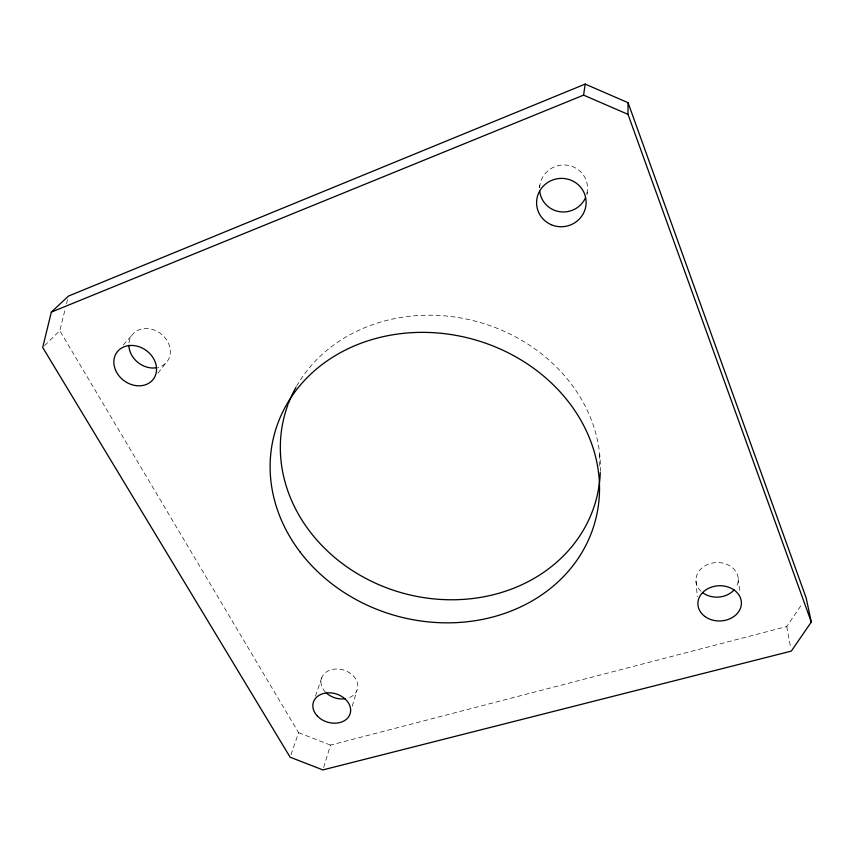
<?xml version="1.0" encoding="UTF-8"?>
<svg xmlns="http://www.w3.org/2000/svg" width="854" height="854" viewBox="0 0 854 854"><rect width="100%" height="100%" fill="white"/><g stroke="black" fill="none" stroke-linecap="round" stroke-linejoin="round"><path stroke-width="0.64" stroke-dasharray="4.27 3.2" d="M599.209 466.028L599.721 454.371M586.965 194.733L587.221 192.15M539.322 187.784L539.867 185.243M44.6 345.614L59.78 330.69L65.224 308.913M66.505 303.778L67.786 298.654M352.243 706.205L356.769 690.929M323.655 767.436L330.509 745.094L786.758 626.548L802.418 603.426M315.51 696.074L321.905 677.222M290.99 754.755L298.59 732.668L59.78 330.69M157.937 373.187L166.103 362.758M123.264 344.995L132.968 333.989M298.59 732.668L330.509 745.094M786.758 626.548L790.793 648.528M738.23 578.852L740.162 593.252M695.999 581.094L697.28 596.743M296.594 386.168A161.406 140.739 15.4 0 1 478.56 322.033A161.406 140.739 15.4 0 1 600.341 471.355M129.018 342.732A21.969 18.382 36.9 0 1 148.457 328.651A21.969 18.382 36.9 0 1 169.839 347.162A21.969 18.382 36.9 0 1 157.648 367.519M325.502 692.146A18.767 14.571 17 0 1 328.544 670.742A18.767 14.571 17 0 1 355.221 678.204A18.767 14.571 17 0 1 347.375 698.262M701.017 591.299A21.147 17.304 -2.5 0 1 701.465 568.422A21.147 17.304 -2.5 0 1 729.241 565.497A21.147 17.304 -2.5 0 1 735.817 587.627M539.632 187.688A24.008 23.485 -13.9 0 1 567.344 165.217A24.008 23.485 -13.9 0 1 586.677 194.552"/><path stroke-width="1.28" d="M811.3 622.043L628 114.351L628.053 102.693L585.171 84.087L68.427 296.092L51.336 312.105L42.7 347.482L290.136 757.21L322.887 769.913L791.274 651.122L811.3 622.043L806.155 597.917L628.053 102.693M51.336 312.105L583.602 95.125L585.171 84.087M583.602 95.125L628 114.351M600.298 472.657A161.406 140.739 15.4 0 1 412.888 595.601A161.406 140.739 15.4 0 1 287.883 404.86M288.332 403.675A161.406 140.739 15.4 0 1 295.954 387.31M156.389 367.764A21.969 18.382 36.9 0 1 128.879 345.251M345.144 698.732A18.767 14.571 17 0 1 326.324 692.946M734.376 589.58A21.147 17.304 -2.5 0 1 702.927 592.879M585.385 198.032A24.008 23.485 -13.9 0 1 539.76 191.371M704.86 616.46A21.766 17.614 -2 0 0 740.866 607.013A21.766 17.614 -2 0 0 713.218 586.602A21.766 17.614 -2 0 0 704.86 616.46M551.086 224.645A24.787 24.158 -8.9 0 0 586.015 200.06A24.787 24.158 -8.9 0 0 546.966 182.991A24.787 24.158 -8.9 0 0 551.086 224.645M300.106 552.004A166.199 143.525 15.4 0 0 584.232 548.449A166.199 143.525 15.4 0 0 420.125 332.377A166.199 143.525 15.4 0 0 300.106 552.004M115.525 370.07A22.631 18.756 36.2 0 0 152.225 380.489A22.631 18.756 36.2 0 0 137.846 346.361A22.631 18.756 36.2 0 0 115.525 370.07M317.4 716.09A19.258 14.764 17 0 0 349.596 715.118A19.258 14.764 17 0 0 328.246 692.818A19.258 14.764 17 0 0 317.4 716.09"/></g></svg>
